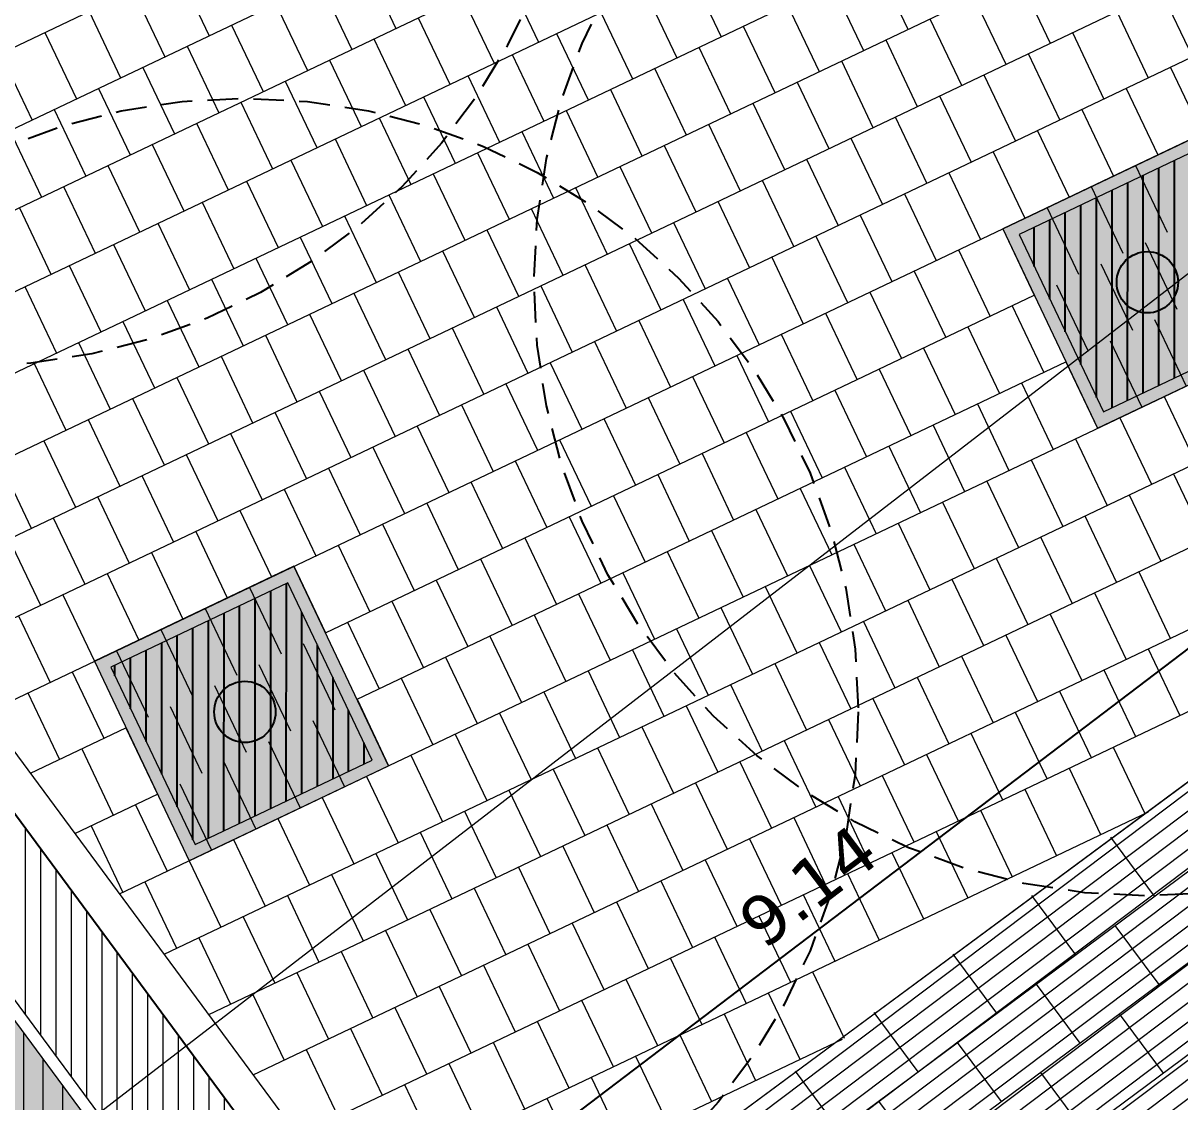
# Model space of a CAD drawing. Header units: metres. Extents: x 678805 to 1359287, y 2747329 to 5497370.
# Drawn here: x 679845.56 to 679854.99, y 2748757.71 to 2748766.5 of the extents above; entities that cross this region are included whole.
import ezdxf
from ezdxf.enums import TextEntityAlignment as Align

# ---------------------------------------------------------------- set-up
doc = ezdxf.new("R2010")
doc.units = ezdxf.units.M
doc.linetypes.add('XREF_MON_HSC_FURNITURE$0$HIDDEN', pattern=[0.375, 0.25, -0.125])
doc.linetypes.add('XREF_MON_SFT_TREES$0$HIDDEN', pattern=[0.375, 0.25, -0.125])
for name, color, linetype in [('00_XREF_MON_HSC_PAVEMENT', 7, 'Continuous'), ('00_XREF_TWQ_BUILDINGS', 7, 'Continuous'), ('00_XREF_TWQ_SFT_TREES', 7, 'Continuous'), ('XREF_MON_BUILDINGS$0$02-L-05 Stair_Levels', 81, 'Continuous'), ('XREF_MON_BUILDINGS$0$COTAUX', 7, 'Continuous'), ('XREF_MON_GENERAL_LAYOUT$0$02-L-Edge Line Step -10cm', 6, 'Continuous'), ('XREF_MON_HSC_PAVEMENT$0$03-TR-Tree Pit_Green', 74, 'Continuous'), ('XREF_MON_SFT_TREES$0$SL_TREE_CANOPY', 251, 'XREF_MON_SFT_TREES$0$HIDDEN'), ('XREF_MON_SFT_TREES$0$SL_TREE_TRUNK', 251, 'Continuous')]:
    doc.layers.add(name, color=color, linetype=linetype)
for name, color, linetype, true_color in [('02-L-Waterfeatures 01', 7, 'Continuous', 0x4da6ff), ('XREF_MON_HSC_PAVEMENT$0$03-TR-Tree Pit_White', 7, 'Continuous', 0xfcfcfc), ('XREF_MON_SFT_TREES$0$SL_TREE_ZIZIPHUS_SPINA', 7, 'Continuous', 0xc6d408)]:
    doc.layers.add(name, color=color, linetype=linetype, true_color=true_color)
for name, color, linetype, lineweight in [('XREF_MON_BUILDINGS$0$02-L-02 Retaining walls_levels', 21, 'Continuous', 5), ('XREF_MON_GENERAL_LAYOUT$0$02-L-Level Curves 1m', 37, 'Continuous', 5), ('XREF_MON_GENERAL_LAYOUT$0$02-L-Material Change', 251, 'Continuous', 5), ('XREF_MON_GENERAL_LAYOUT$0$04-BK-Tree Pit', 6, 'Continuous', 5), ('XREF_MON_HSC_FURNITURE$0$02-L-Furnitures  type 1', 8, 'Continuous', 13), ('XREF_MON_HSC_PAVEMENT$0$03-TR-Pavement_04_Dry Meadow_', 54, 'Continuous', 5), ('XREF_MON_HSC_PAVEMENT$0$04-BK-Tree Pit', 6, 'Continuous', 5)]:
    doc.layers.add(name, color=color, linetype=linetype, lineweight=lineweight)
for name, color, linetype, lineweight, true_color in [('XREF_MON_BUILDINGS$0$02-L-03 Bridges', 7, 'Continuous', 15, 0x800020), ('XREF_MON_HSC_PAVEMENT$0$02-L-Joints-Paviment_07_Natural Stone', 7, 'Continuous', 5, 0x998833), ('XREF_MON_HSC_PAVEMENT$0$02-L-Joints-Paviment_07_Precast Concrete Blocks 60X40', 7, 'Continuous', 5, 0x999999), ('XREF_MON_HSC_PAVEMENT$0$03-TR-Pavement_02_Sealed Gravel', 7, 'Continuous', 5, 0x38321e), ('XREF_MON_HSC_PAVEMENT$0$03-TR-Pavement_04_Dry Meadow_2', 7, 'Continuous', 5, 0xe2c75d), ('XREF_MON_HSC_PAVEMENT$0$03-TR-Pavement_07_Precast Concrete Blocks 60X40', 7, 'Continuous', 5, 0x999999), ('XREF_MON_HSC_PAVEMENT$0$03-TR-Pavement_08_Natural Stone Bleachers', 7, 'Continuous', 5, 0x969696)]:
    doc.layers.add(name, color=color, linetype=linetype, lineweight=lineweight, true_color=true_color)
doc.layers.get('XREF_MON_SFT_TREES$0$SL_TREE_ZIZIPHUS_SPINA').off()
doc.styles.add('XREF_MON_BUILDINGS$0$E200', font='verdana.ttf', dxfattribs={"height": 0.4})
doc.styles.add('XREF_MON_GENERAL_LAYOUT$0$Standard', font='arial.ttf')
doc.dimstyles.new('XREF_MON_BUILDINGS$0$E200', dxfattribs={"dimscale": 0.03, "dimtxt": 12, "dimasz": 1, "dimexe": 0.1, "dimexo": 1, "dimgap": 4, "dimtad": 1, "dimzin": 0, "dimdsep": 46, "dimtxsty": 'XREF_MON_BUILDINGS$0$E200', "dimblk1": 'XREF_MON_BUILDINGS$0$LINCOT200', "dimblk2": 'XREF_MON_BUILDINGS$0$LINCOT200', "dimsah": 1, "dimcen": 0.1, "dimdle": 0.1, "dimse1": 1, "dimse2": 1, "dimclrt": 256, "dimadec": 0, "dimazin": 0, "dimtfac": 0.015385, "dimtofl": 0, "dimtmove": 0, "dimatfit": 3, "dimldrblk": 'XREF_MON_BUILDINGS$0$LINCOT200', "dimfxl": 1, "dimtolj": 1, "dimtzin": 0, "dimarcsym": 0})

# ---------------------------------------------------------------- blocks, each defined once
blk = doc.blocks.new('XREF_MON_BUILDINGS$0$LINCOT200')
for p, q in [((0, -10), (0, 10)), ((0, 0), (10, 0))]:
    blk.add_line(p, q)
at = {"const_width": 1.88}
blk.add_lwpolyline([(3.54, -3.54), (-3.54, 3.54)], dxfattribs=at)
at = {"layer": 'XREF_MON_BUILDINGS$0$COTAUX'}
blk.add_line((0, 0), (-1.25, 0), dxfattribs=at)
blk = doc.blocks.new('*D265')
at = {"layer": 'DEFPOINTS', "color": 0, "ltscale": 0.3, "transparency": 16777216}
for p in [(679856.3299, 2748761.2561), (679848.5163, 2748756.4398), (679849.0534, 2748755.7322)]:
    blk.add_point(p, dxfattribs=at)
at = {"layer": 'XREF_MON_BUILDINGS$0$02-L-02 Retaining walls_levels', "color": 0, "lineweight": -2, "ltscale": 0.3, "transparency": 16777216}
blk.add_line((679855.7689, 2748761.9455), (679848.5401, 2748756.4579), dxfattribs=at)
at = {"layer": 'XREF_MON_BUILDINGS$0$02-L-02 Retaining walls_levels', "color": 0, "lineweight": -2, "ltscale": 0.3, "transparency": 16777216, "xscale": 0.03, "yscale": 0.03, "zscale": 0.03}
for p, rotation in [((679855.7928, 2748761.9636), 37.20332174368929), ((679848.5163, 2748756.4398), 217.2033217436893)]:
    blk.add_blockref('XREF_MON_BUILDINGS$0$LINCOT200', p, dxfattribs=dict(at, rotation=rotation))
at = {"layer": 'XREF_MON_BUILDINGS$0$02-L-02 Retaining walls_levels', "ltscale": 0.3, "transparency": 16777216, "insert": (679851.9562, 2748759.4629), "char_height": 0.4, "attachment_point": 5, "rotation": 37.20332, "style": 'XREF_MON_BUILDINGS$0$E200'}
blk.add_mtext('\\A1;9.14', dxfattribs=at)
blk = doc.blocks.new('*D124')
at = {"layer": 'DEFPOINTS', "color": 0, "ltscale": 0.3, "transparency": 16777216}
for p in [(679857.101, 2748757.9255), (679857.676, 2748757.1508), (679851.4209, 2748752.508)]:
    blk.add_point(p, dxfattribs=at)
at = {"layer": 'XREF_MON_BUILDINGS$0$02-L-05 Stair_Levels', "color": 0, "lineweight": -2, "ltscale": 0.3, "transparency": 16777216}
blk.add_line((679850.87, 2748753.3005), (679857.0769, 2748757.9076), dxfattribs=at)
at = {"layer": 'XREF_MON_BUILDINGS$0$02-L-05 Stair_Levels', "color": 0, "lineweight": -2, "ltscale": 0.3, "transparency": 16777216, "xscale": 0.03, "yscale": 0.03, "zscale": 0.03}
for p, rotation in [((679857.101, 2748757.9255), 36.58481106444163), ((679850.8459, 2748753.2826), 216.5848110644416)]:
    blk.add_blockref('XREF_MON_BUILDINGS$0$LINCOT200', p, dxfattribs=dict(at, rotation=rotation))
at = {"layer": 'XREF_MON_BUILDINGS$0$02-L-05 Stair_Levels', "ltscale": 0.3, "transparency": 16777216, "insert": (679853.778, 2748755.8674), "char_height": 0.4, "attachment_point": 5, "rotation": 36.58481, "style": 'XREF_MON_BUILDINGS$0$E200'}
blk.add_mtext('\\A1;7.79', dxfattribs=at)
blk = doc.blocks.new('XREF_MON_SFT_TREES$0$Ziziphus_spina_christi')
at = {"layer": 'XREF_MON_SFT_TREES$0$SL_TREE_TRUNK'}
h = blk.add_hatch(color=256, dxfattribs=at)
h.dxf.hatch_style = 1
edge = h.paths.add_edge_path()
edge.add_arc((0, 0), 0.25, 0, 360)
at = {"layer": 'XREF_MON_SFT_TREES$0$SL_TREE_CANOPY', "linetype": 'XREF_MON_SFT_TREES$0$HIDDEN'}
blk.add_circle((0, 0), 5, dxfattribs=at)
at = {"layer": 'XREF_MON_SFT_TREES$0$SL_TREE_TRUNK'}
blk.add_circle((0, 0), 0.25, dxfattribs=at)
blk = doc.blocks.new('XREF_MON_SFT_TREES')
at = {"layer": 'XREF_MON_SFT_TREES$0$SL_TREE_ZIZIPHUS_SPINA', "rotation": 25.44812939262281}
for p in [(679845.1089, 2748768.6997), (679854.7203, 2748764.3853), (679847.3636, 2748760.8844)]:
    blk.add_blockref('XREF_MON_SFT_TREES$0$Ziziphus_spina_christi', p, dxfattribs=at)
blk = doc.blocks.new('XREF_MON_HSC_PAVEMENT$0$Escocell Quadrat')
at = {"layer": 'XREF_MON_HSC_PAVEMENT$0$03-TR-Tree Pit_Green'}
h = blk.add_hatch(dxfattribs=at)
h.set_pattern_fill('ANSI31', color=256, scale=0.04, angle=19.55138)
h.set_pattern_definition([(64.551379247, (-1794786.01457, -2189831.7944), (-0.114677314033, 0.0545720958565), [])])
h.paths.add_polyline_path([(-1.1594, 0.3593), (-2.7594, 0.3593), (-2.7594, -1.2407), (-1.1594, -1.2407)])
at = {"layer": 'XREF_MON_HSC_PAVEMENT$0$03-TR-Tree Pit_White'}
h = blk.add_hatch(color=256, dxfattribs=at)
h.dxf.hatch_style = 1
h.paths.add_polyline_path([(-2.8594, 0.4593), (-1.0594, 0.4593), (-1.0594, -1.3407), (-2.8594, -1.3407)])
at = {"ltscale": 0.3}
blk.add_lwpolyline([(-2.7594, -1.2407), (-1.1594, -1.2407), (-1.1594, 0.3593), (-2.7594, 0.3593)], close=True, dxfattribs=at)
blk = doc.blocks.new('XREF_MON_HSC_PAVEMENT')
at = {"layer": 'XREF_MON_HSC_PAVEMENT$0$03-TR-Pavement_02_Sealed Gravel', "linetype": 'Continuous'}
h = blk.add_hatch(dxfattribs=at)
h.set_pattern_fill('ANSI31', color=256, scale=0.0393, angle=45)
h.set_pattern_definition([(90, (652974.11672, 2717198.73223), (-0.1247775, 0), [])])
h.paths.add_polyline_path([(679843.3234, 2748762.9825), (679802.4877, 2748741.0877), (679802.9651, 2748740.3211), (679830.5847, 2748755.1308), (679829.9378, 2748752.0099, -0.057467), (679826.7287, 2748742.3001, -0.236191), (679819.8128, 2748736.7881, -0.042406), (679814.8574, 2748736.1691, 0.057364), (679806.3717, 2748734.8509), (679806.9238, 2748733.9644, -0.055327), (679814.8969, 2748735.1699, 0.042406), (679820.0203, 2748735.8099, 0.236191), (679827.636, 2748741.8796, 0.032502), (679829.7738, 2748747.4073, -0.216564), (679835.7676, 2748753.578, -0.102224), (679839.1338, 2748754.1547, 0.122776), (679847.4204, 2748755.923), (679848.03, 2748755.098), (679848.7527, 2748755.6344)])
h.paths.add_polyline_path([(679846.8156, 2748756.7416, -0.119949), (679839.1678, 2748755.1541, 0.102239), (679835.4023, 2748754.5089, 0.127244), (679830.7783, 2748751.1616, 0.003616), (679830.917, 2748751.807), (679831.7336, 2748755.7469), (679843.0623, 2748761.8213)], flags=16)
h.paths.add_polyline_path([(679846.6627, 2748756.7802, -0.118072), (679839.1713, 2748755.254, 0.102239), (679835.3658, 2748754.602, 0.11845), (679830.9604, 2748751.5279, 0.001446), (679831.0149, 2748751.7867), (679831.8221, 2748755.6808), (679843.0333, 2748761.6923)], flags=0)
at = {"layer": 'XREF_MON_HSC_PAVEMENT$0$03-TR-Pavement_04_Dry Meadow_', "linetype": 'Continuous'}
h = blk.add_hatch(dxfattribs=at)
h.set_pattern_fill('ANSI31', color=256, scale=0.0502, angle=45)
h.paths.add_polyline_path([(679847.9497, 2748755.0384), (679847.3893, 2748755.7968, -0.121575), (679839.1304, 2748754.0547, 0.102239), (679835.8036, 2748753.4847, 0.216438), (679829.8692, 2748747.3774, -0.032502), (679827.7267, 2748741.8376, -0.236191), (679820.0411, 2748735.712, -0.042406), (679814.9009, 2748735.07, 0.055117), (679806.9791, 2748733.8757), (679810.9178, 2748727.551)])
h.paths.add_polyline_path([(679846.6627, 2748756.7802), (679843.0333, 2748761.6923), (679831.8221, 2748755.6808), (679831.0149, 2748751.7867, -0.001446), (679830.9604, 2748751.5279, -0.11845), (679835.3658, 2748754.602, -0.102239), (679839.1713, 2748755.254, 0.118072)])
edge = h.paths.add_edge_path()
edge.add_line((679829.8398, 2748752.0302), (679830.4433, 2748754.9415))
edge.add_line((679830.4433, 2748754.9415), (679803.0181, 2748740.236))
edge.add_line((679803.0181, 2748740.236), (679806.3166, 2748734.9394))
edge.add_arc((679816.3406, 2748698.65), 37.6484, 92.2638, 105.44144, ccw=False)
edge.add_arc((679813.6924, 2748765.6395), 29.3935, 272.2638, 281.97682)
edge.add_arc((679817.7619, 2748746.456), 9.7831, 281.97682, 335.13354)
edge.add_arc((679786.2316, 2748761.0695), 44.5352, 335.13354, 348.28943)
at = {"layer": 'XREF_MON_HSC_PAVEMENT$0$03-TR-Pavement_04_Dry Meadow_2', "ltscale": 2, "transparency": 33554687}
h = blk.add_hatch(dxfattribs=at)
h.set_pattern_fill('AR-CONC', color=256, scale=0.0067, angle=290)
h.paths.add_polyline_path([(679846.6627, 2748756.7802), (679843.0333, 2748761.6923), (679831.8221, 2748755.6808), (679831.0149, 2748751.7867, -0.001446), (679830.9604, 2748751.5279, -0.11845), (679835.3658, 2748754.602, -0.102239), (679839.1713, 2748755.254, 0.118072)])
edge = h.paths.add_edge_path(flags=16)
edge.add_arc((679832.7738, 2748748.6607), 2, 0, 360)
edge = h.paths.add_edge_path()
edge.add_line((679847.9497, 2748755.0384), (679847.3893, 2748755.7968))
edge.add_arc((679839.7306, 2748771.658), 17.6135, 268.0472, 295.77414, ccw=False)
edge.add_arc((679838.8462, 2748745.72), 8.3396, 88.0472, 111.39757)
edge.add_arc((679839.5603, 2748743.8975), 10.297, 111.39757, 160.24809)
edge.add_arc((679786.2316, 2748761.0695), 45.7352, 335.13354, 342.57978, ccw=False)
edge.add_arc((679817.7619, 2748746.456), 10.9831, 281.97682, 335.13354, ccw=False)
edge.add_arc((679813.6924, 2748765.6395), 30.5935, 272.2638, 281.97682, ccw=False)
edge.add_arc((679816.3406, 2748698.65), 36.4484, 92.2638, 104.88288)
edge.add_line((679806.9791, 2748733.8757), (679810.9178, 2748727.551))
edge.add_line((679810.9178, 2748727.551), (679847.9497, 2748755.0384))
edge = h.paths.add_edge_path()
edge.add_arc((679823.032, 2748740.3457), 2, 179.99908, 276.27069)
edge.add_arc((679817.7619, 2748746.456), 9.7831, 281.97682, 304.12674, ccw=False)
edge.add_arc((679813.6924, 2748765.6395), 29.3935, 272.2638, 281.97682, ccw=False)
edge.add_arc((679816.3406, 2748698.65), 37.6484, 92.2638, 105.44144)
edge.add_line((679806.3166, 2748734.9394), (679803.0181, 2748740.236))
edge.add_line((679803.0181, 2748740.236), (679830.4433, 2748754.9415))
edge.add_line((679830.4433, 2748754.9415), (679829.8398, 2748752.0302))
edge.add_arc((679786.2316, 2748761.0695), 44.5352, 335.13354, 348.28943, ccw=False)
edge.add_arc((679817.7619, 2748746.456), 9.7831, 317.42764, 335.13354, ccw=False)
edge.add_arc((679823.032, 2748740.3457), 2, 345.28247, 540)
edge = h.paths.add_edge_path(flags=17)
edge.add_line((679841.435, 2748755.3332), (679840.8368, 2748755.2818))
edge.add_arc((679840.9234, 2748757.7803), 2.5, 129.61118, 268.01628, ccw=False)
edge.add_line((679839.3294, 2748759.7063), (679840.2012, 2748760.1737))
edge.add_arc((679840.9234, 2748757.7803), 2.5, -78.19124, 106.78956, ccw=False)
at = {"layer": 'XREF_MON_HSC_PAVEMENT$0$03-TR-Pavement_08_Natural Stone Bleachers', "ltscale": 0.3}
h = blk.add_hatch(dxfattribs=at)
h.set_pattern_fill('ANSI31', color=256, scale=0.0393, angle=172)
h.set_pattern_definition([(217, (53.15245, -1.2), (0.0750929740514, -0.099651742355), [])])
h.paths.add_polyline_path([(679857.5049, 2748757.6698), (679851.1221, 2748752.9329), (679859.091, 2748742.1493), (679862.3036, 2748744.153), (679861.6978, 2748744.9721), (679856.324, 2748761.2532), (679848.9822, 2748755.8286), (679850.7655, 2748753.4154), (679857.2963, 2748758.2622)])
at = {"layer": 'XREF_MON_HSC_PAVEMENT$0$02-L-Joints-Paviment_07_Natural Stone'}
for points in [[(679849.3391, 2748755.3459), (679856.5158, 2748760.672)], [(679849.6957, 2748754.8634), (679856.7139, 2748760.0719)], [(679854.7792, 2748759.3827), (679854.4216, 2748759.8645)], [(679850.0523, 2748754.3808), (679856.912, 2748759.4717)], [(679854.1368, 2748758.9059), (679853.7792, 2748759.3877)], [(679854.8155, 2748758.6626), (679854.4579, 2748759.1443)], [(679853.4943, 2748758.4292), (679853.1368, 2748758.911)], [(679854.1731, 2748758.1858), (679853.8155, 2748758.6676)], [(679852.8519, 2748757.9524), (679852.4944, 2748758.4342)], [(679854.8518, 2748757.9424), (679854.4943, 2748758.4242)], [(679853.5307, 2748757.709), (679853.1731, 2748758.1908)], [(679852.2095, 2748757.4756), (679851.852, 2748757.9574)], [(679854.2094, 2748757.4656), (679853.8519, 2748757.9474)], [(679852.8882, 2748757.2323), (679852.5307, 2748757.7141)]]:
    blk.add_lwpolyline(points, dxfattribs=at)
at = {"layer": 'XREF_MON_HSC_PAVEMENT$0$02-L-Joints-Paviment_07_Precast Concrete Blocks 60X40'}
for points in [[(679848.3376, 2748766.996), (679848.5955, 2748766.4542)], [(679852.51, 2748766.988), (679852.7678, 2748766.4463)], [(679846.8157, 2748766.9362), (679847.0735, 2748766.3944)], [(679849.4984, 2748766.8839), (679849.7563, 2748766.3421)], [(679850.988, 2748766.9283), (679851.2459, 2748766.3865)], [(679847.9765, 2748766.8241), (679848.2343, 2748766.2823)], [(679852.1488, 2748766.8162), (679852.4067, 2748766.2744)], [(679853.6708, 2748766.8759), (679853.9286, 2748766.3342)], [(679846.4545, 2748766.7643), (679846.7123, 2748766.2225)], [(679849.1372, 2748766.712), (679849.3951, 2748766.1702)], [(679850.6269, 2748766.7564), (679850.8847, 2748766.2146)], [(679853.3096, 2748766.7041), (679853.5674, 2748766.1623)], [(679854.8316, 2748766.7639), (679855.0894, 2748766.2221)], [(679847.6153, 2748766.6522), (679847.8731, 2748766.1104)], [(679851.7877, 2748766.6443), (679852.0455, 2748766.1025)], [(679846.0933, 2748766.5924), (679846.3511, 2748766.0506)], [(679848.7761, 2748766.5401), (679849.0339, 2748765.9983)], [(679850.2657, 2748766.5845), (679850.5235, 2748766.0427)], [(679852.9484, 2748766.5322), (679853.2063, 2748765.9904)], [(679854.4704, 2748766.592), (679854.7282, 2748766.0502)], [(679845.7321, 2748766.4205), (679845.9899, 2748765.8788)], [(679847.2541, 2748766.4803), (679847.5119, 2748765.9385)], [(679849.9045, 2748766.4126), (679850.1623, 2748765.8708)], [(679851.4265, 2748766.4724), (679851.6843, 2748765.9306)], [(679854.1092, 2748766.4201), (679854.367, 2748765.8783)], [(679848.4149, 2748766.3682), (679848.6727, 2748765.8264)], [(679852.5873, 2748766.3603), (679852.8451, 2748765.8185)], [(679845.3709, 2748766.2487), (679845.6287, 2748765.7069)], [(679846.8929, 2748766.3084), (679847.1507, 2748765.7667)], [(679849.5433, 2748766.2407), (679849.8011, 2748765.699)], [(679851.0653, 2748766.3005), (679851.3231, 2748765.7587)], [(679853.748, 2748766.2482), (679854.0059, 2748765.7064)], [(679846.5317, 2748766.1366), (679846.7895, 2748765.5948)], [(679848.0537, 2748766.1964), (679848.3115, 2748765.6546)], [(679850.7041, 2748766.1287), (679850.9619, 2748765.5869)], [(679852.2261, 2748766.1884), (679852.4839, 2748765.6467)], [(679854.9088, 2748766.1361), (679855.1666, 2748765.5943)], [(679849.1821, 2748766.0689), (679849.4399, 2748765.5271)], [(679853.3869, 2748766.0763), (679853.6447, 2748765.5346)], [(679846.1705, 2748765.9647), (679846.4283, 2748765.4229)], [(679847.6925, 2748766.0245), (679847.9503, 2748765.4827)], [(679850.3429, 2748765.9568), (679850.6007, 2748765.415)], [(679851.8649, 2748766.0166), (679852.1227, 2748765.4748)], [(679854.5476, 2748765.9643), (679854.8055, 2748765.4225)], [(679847.3313, 2748765.8526), (679847.5891, 2748765.3108)], [(679848.8209, 2748765.897), (679849.0787, 2748765.3552)], [(679851.5037, 2748765.8447), (679851.7615, 2748765.3029)], [(679853.0257, 2748765.9045), (679853.2835, 2748765.3627)], [(679845.8093, 2748765.7928), (679846.0671, 2748765.251)], [(679849.9817, 2748765.7849), (679850.2395, 2748765.2431)], [(679854.1865, 2748765.7924), (679854.4443, 2748765.2506)], [(679846.9701, 2748765.6807), (679847.2279, 2748765.1389)], [(679848.4597, 2748765.7251), (679848.7175, 2748765.1833)], [(679851.1425, 2748765.6728), (679851.4003, 2748765.131)], [(679852.6645, 2748765.7326), (679852.9223, 2748765.1908)], [(679845.4481, 2748765.6209), (679845.7059, 2748765.0792)], [(679849.6205, 2748765.613), (679849.8783, 2748765.0712)], [(679852.3033, 2748765.5607), (679852.5611, 2748765.0189)], [(679853.8253, 2748765.6205), (679854.0831, 2748765.0787)], [(679846.6089, 2748765.5088), (679846.8667, 2748764.9671)], [(679848.0985, 2748765.5532), (679848.3563, 2748765.0115)], [(679850.7813, 2748765.5009), (679851.0391, 2748764.9591)], [(679847.7373, 2748765.3814), (679847.9952, 2748764.8396)], [(679849.2593, 2748765.4411), (679849.5171, 2748764.8994)], [(679851.9421, 2748765.3888), (679852.1999, 2748764.8471)], [(679853.4641, 2748765.4486), (679853.7219, 2748764.9068)], [(679846.2477, 2748765.337), (679846.5055, 2748764.7952)], [(679850.4201, 2748765.329), (679850.6779, 2748764.7873)], [(679853.1029, 2748765.2767), (679853.3607, 2748764.735)], [(679854.6249, 2748765.3365), (679854.8827, 2748764.7947)], [(679847.3762, 2748765.2095), (679847.634, 2748764.6677)], [(679848.8981, 2748765.2693), (679849.1559, 2748764.7275)], [(679851.5809, 2748765.217), (679851.8387, 2748764.6752)], [(679845.8865, 2748765.1651), (679846.1444, 2748764.6233)], [(679848.5369, 2748765.0974), (679848.7948, 2748764.5556)], [(679850.0589, 2748765.1572), (679850.3167, 2748764.6154)], [(679852.7417, 2748765.1049), (679852.9995, 2748764.5631)], [(679854.2637, 2748765.1647), (679854.5215, 2748764.6229)], [(679847.015, 2748765.0376), (679847.2728, 2748764.4958)], [(679851.2197, 2748765.0451), (679851.4775, 2748764.5033)], [(679845.5253, 2748764.9932), (679845.7832, 2748764.4514)], [(679848.1758, 2748764.9255), (679848.4336, 2748764.3837)], [(679849.6977, 2748764.9853), (679849.9555, 2748764.4435)], [(679852.3805, 2748764.933), (679852.6383, 2748764.3912)], [(679853.9025, 2748764.9928), (679854.1603, 2748764.451)], [(679846.6538, 2748764.8657), (679846.9116, 2748764.3239)], [(679849.3365, 2748764.8134), (679849.5944, 2748764.2716)], [(679850.8585, 2748764.8732), (679851.1163, 2748764.3314)], [(679853.5413, 2748764.8209), (679853.7991, 2748764.2791)], [(679847.8146, 2748764.7536), (679848.0724, 2748764.2118)], [(679852.0193, 2748764.7611), (679852.2771, 2748764.2193)], [(679846.2926, 2748764.6938), (679846.5504, 2748764.1521)], [(679848.9754, 2748764.6415), (679849.2332, 2748764.0998)], [(679850.4973, 2748764.7013), (679850.7551, 2748764.1595)], [(679853.1801, 2748764.649), (679853.4379, 2748764.1072)], [(679854.7021, 2748764.7088), (679854.9599, 2748764.167)], [(679845.9314, 2748764.522), (679846.1892, 2748763.9802)], [(679847.4534, 2748764.5818), (679847.7112, 2748764.04)], [(679850.1361, 2748764.5294), (679850.394, 2748763.9877)], [(679851.6581, 2748764.5892), (679851.9159, 2748764.0475)], [(679854.3409, 2748764.5369), (679854.5987, 2748763.9951)], [(679848.6142, 2748764.4697), (679848.872, 2748763.9279)], [(679852.8189, 2748764.4771), (679853.0767, 2748763.9354)], [(679845.5702, 2748764.3501), (679845.828, 2748763.8083)], [(679847.0922, 2748764.4099), (679847.35, 2748763.8681)], [(679849.775, 2748764.3576), (679850.0328, 2748763.8158)], [(679851.2969, 2748764.4174), (679851.5547, 2748763.8756)], [(679853.9797, 2748764.365), (679854.2375, 2748763.8233)], [(679848.253, 2748764.2978), (679848.5108, 2748763.756)], [(679850.9357, 2748764.2455), (679851.1936, 2748763.7037)], [(679852.4577, 2748764.3053), (679852.7155, 2748763.7635)], [(679846.731, 2748764.238), (679846.9888, 2748763.6962)], [(679849.4138, 2748764.1857), (679849.6716, 2748763.6439)], [(679853.6185, 2748764.1932), (679853.8763, 2748763.6514)], [(679846.3698, 2748764.0661), (679846.6276, 2748763.5243)], [(679847.8918, 2748764.1259), (679848.1496, 2748763.5841)], [(679850.5746, 2748764.0736), (679850.8324, 2748763.5318)], [(679852.0965, 2748764.1334), (679852.3543, 2748763.5916)], [(679854.7793, 2748764.0811), (679855.0371, 2748763.5393)], [(679849.0526, 2748764.0138), (679849.3104, 2748763.472)], [(679851.7353, 2748763.9615), (679851.9932, 2748763.4197)], [(679853.2573, 2748764.0213), (679853.5151, 2748763.4795)], [(679846.0086, 2748763.8942), (679846.2664, 2748763.3525)], [(679847.5306, 2748763.954), (679847.7884, 2748763.4122)], [(679850.2134, 2748763.9017), (679850.4712, 2748763.3599)], [(679854.4181, 2748763.9092), (679854.6759, 2748763.3674)], [(679847.1694, 2748763.7822), (679847.4272, 2748763.2404)], [(679848.6914, 2748763.8419), (679848.9492, 2748763.3002)], [(679851.3742, 2748763.7896), (679851.632, 2748763.2478)], [(679852.8961, 2748763.8494), (679853.1539, 2748763.3076)], [(679845.6474, 2748763.7224), (679845.9052, 2748763.1806)], [(679849.8522, 2748763.7298), (679850.11, 2748763.1881)], [(679852.5349, 2748763.6775), (679852.7928, 2748763.1358)], [(679854.0569, 2748763.7373), (679854.3147, 2748763.1955)], [(679846.8082, 2748763.6103), (679847.066, 2748763.0685)], [(679848.3302, 2748763.6701), (679848.588, 2748763.1283)], [(679851.013, 2748763.6178), (679851.2708, 2748763.076)], [(679847.969, 2748763.4982), (679848.2268, 2748762.9564)], [(679849.491, 2748763.558), (679849.7488, 2748763.0162)], [(679852.1738, 2748763.5057), (679852.4316, 2748762.9639)], [(679853.6957, 2748763.5654), (679853.9535, 2748763.0237)], [(679846.447, 2748763.4384), (679846.7048, 2748762.8966)], [(679850.6518, 2748763.4459), (679850.9096, 2748762.9041)], [(679853.3345, 2748763.3936), (679853.5924, 2748762.8518)], [(679854.8565, 2748763.4534), (679855.1143, 2748762.9116)], [(679847.6078, 2748763.3263), (679847.8656, 2748762.7845)], [(679849.1298, 2748763.3861), (679849.3876, 2748762.8443)], [(679851.8126, 2748763.3338), (679852.0704, 2748762.792)], [(679846.0858, 2748763.2665), (679846.3437, 2748762.7247)], [(679848.7686, 2748763.2142), (679849.0264, 2748762.6724)], [(679850.2906, 2748763.274), (679850.5484, 2748762.7322)], [(679852.9734, 2748763.2217), (679853.2312, 2748762.6799)], [(679854.4953, 2748763.2815), (679854.7531, 2748762.7397)], [(679847.2466, 2748763.1544), (679847.5044, 2748762.6126)], [(679851.4514, 2748763.1619), (679851.7092, 2748762.6201)], [(679854.1341, 2748763.1096), (679854.392, 2748762.5678)], [(679845.7246, 2748763.0946), (679845.9825, 2748762.5529)], [(679848.4074, 2748763.0423), (679848.6652, 2748762.5006)], [(679849.9294, 2748763.1021), (679850.1872, 2748762.5603)], [(679852.6122, 2748763.0498), (679852.87, 2748762.508)], [(679845.3635, 2748762.9228), (679845.6213, 2748762.381)], [(679846.8854, 2748762.9826), (679847.1432, 2748762.4408)], [(679849.5682, 2748762.9302), (679849.826, 2748762.3885)], [(679851.0902, 2748762.99), (679851.348, 2748762.4482)], [(679853.773, 2748762.9377), (679854.0308, 2748762.3959)], [(679848.0462, 2748762.8705), (679848.304, 2748762.3287)], [(679852.251, 2748762.8779), (679852.5088, 2748762.3362)], [(679854.9337, 2748762.8256), (679855.1916, 2748762.2838)], [(679846.5242, 2748762.8107), (679846.7821, 2748762.2689)], [(679849.207, 2748762.7584), (679849.4648, 2748762.2166)], [(679850.729, 2748762.8182), (679850.9868, 2748762.2764)], [(679853.4118, 2748762.7658), (679853.6696, 2748762.2241)], [(679846.1631, 2748762.6388), (679846.4209, 2748762.097)], [(679847.685, 2748762.6986), (679847.9428, 2748762.1568)], [(679850.3678, 2748762.6463), (679850.6256, 2748762.1045)], [(679851.8898, 2748762.7061), (679852.1476, 2748762.1643)], [(679854.5726, 2748762.6538), (679854.8304, 2748762.112)], [(679848.8458, 2748762.5865), (679849.1036, 2748762.0447)], [(679853.0506, 2748762.594), (679853.3084, 2748762.0522)], [(679845.8019, 2748762.4669), (679846.0597, 2748761.9251)], [(679847.3238, 2748762.5267), (679847.5817, 2748761.9849)], [(679850.0066, 2748762.4744), (679850.2644, 2748761.9326)], [(679851.5286, 2748762.5342), (679851.7864, 2748761.9924)], [(679854.2114, 2748762.4819), (679854.4692, 2748761.9401)], [(679846.9627, 2748762.3548), (679847.2205, 2748761.813)], [(679848.4846, 2748762.4146), (679848.7424, 2748761.8728)], [(679851.1674, 2748762.3623), (679851.4252, 2748761.8205)], [(679852.6894, 2748762.4221), (679852.9472, 2748761.8803)], [(679845.4407, 2748762.295), (679845.6985, 2748761.7533)], [(679849.6454, 2748762.3025), (679849.9032, 2748761.7607)], [(679853.8502, 2748762.31), (679854.108, 2748761.7682)], [(679846.6015, 2748762.183), (679846.8593, 2748761.6412)], [(679848.1234, 2748762.2427), (679848.3813, 2748761.701)], [(679850.8062, 2748762.1904), (679851.064, 2748761.6486)], [(679852.3282, 2748762.2502), (679852.586, 2748761.7084)], [(679847.7623, 2748762.0709), (679848.0201, 2748761.5291)], [(679849.2842, 2748762.1306), (679849.542, 2748761.5889)], [(679851.967, 2748762.0783), (679852.2248, 2748761.5366)], [(679853.489, 2748762.1381), (679853.7468, 2748761.5963)], [(679846.2403, 2748762.0111), (679846.4981, 2748761.4693)], [(679850.445, 2748762.0186), (679850.7028, 2748761.4768)], [(679854.6498, 2748762.026), (679854.9076, 2748761.4842)], [(679847.4011, 2748761.899), (679847.6589, 2748761.3572)], [(679848.923, 2748761.9588), (679849.1809, 2748761.417)], [(679851.6058, 2748761.9065), (679851.8636, 2748761.3647)], [(679853.1278, 2748761.9662), (679853.3856, 2748761.4245)], [(679845.8791, 2748761.8392), (679846.1369, 2748761.2974)], [(679850.0838, 2748761.8467), (679850.3416, 2748761.3049)], [(679852.7666, 2748761.7944), (679853.0244, 2748761.2526)], [(679854.2886, 2748761.8542), (679854.5464, 2748761.3124)], [(679847.0399, 2748761.7271), (679847.2977, 2748761.1853)], [(679848.5619, 2748761.7869), (679848.8197, 2748761.2451)], [(679851.2446, 2748761.7346), (679851.5024, 2748761.1928)], [(679845.5179, 2748761.6673), (679845.7757, 2748761.1255)], [(679848.2007, 2748761.615), (679848.4585, 2748761.0732)], [(679849.7226, 2748761.6748), (679849.9805, 2748761.133)], [(679852.4054, 2748761.6225), (679852.6632, 2748761.0807)], [(679853.9274, 2748761.6823), (679854.1852, 2748761.1405)], [(679846.6787, 2748761.5552), (679846.9365, 2748761.0134)], [(679850.8834, 2748761.5627), (679851.1413, 2748761.0209)], [(679853.5662, 2748761.5104), (679853.824, 2748760.9686)], [(679847.8395, 2748761.4431), (679848.0973, 2748760.9013)], [(679849.3615, 2748761.5029), (679849.6193, 2748760.9611)], [(679852.0442, 2748761.4506), (679852.302, 2748760.9088)], [(679846.3175, 2748761.3833), (679846.5753, 2748760.8416)], [(679849.0003, 2748761.331), (679849.2581, 2748760.7893)], [(679850.5222, 2748761.3908), (679850.7801, 2748760.849)], [(679853.205, 2748761.3385), (679853.4628, 2748760.7967)], [(679854.727, 2748761.3983), (679854.9848, 2748760.8565)], [(679847.4783, 2748761.2713), (679847.7361, 2748760.7295)], [(679851.683, 2748761.2787), (679851.9408, 2748760.737)], [(679854.3658, 2748761.2264), (679854.6236, 2748760.6846)], [(679845.9563, 2748761.2115), (679846.2141, 2748760.6697)], [(679848.6391, 2748761.1592), (679848.8969, 2748760.6174)], [(679850.1611, 2748761.2189), (679850.4189, 2748760.6772)], [(679852.8438, 2748761.1666), (679853.1016, 2748760.6249)], [(679845.5951, 2748761.0396), (679845.8529, 2748760.4978)], [(679847.1171, 2748761.0994), (679847.3749, 2748760.5576)], [(679849.7999, 2748761.0471), (679850.0577, 2748760.5053)], [(679851.3218, 2748761.1069), (679851.5797, 2748760.5651)], [(679854.0046, 2748761.0546), (679854.2624, 2748760.5128)], [(679848.2779, 2748760.9873), (679848.5357, 2748760.4455)], [(679852.4826, 2748760.9948), (679852.7404, 2748760.453)], [(679846.7559, 2748760.9275), (679847.0137, 2748760.3857)], [(679849.4387, 2748760.8752), (679849.6965, 2748760.3334)], [(679850.9607, 2748760.935), (679851.2185, 2748760.3932)], [(679853.6434, 2748760.8827), (679853.9012, 2748760.3409)], [(679846.3947, 2748760.7556), (679846.6525, 2748760.2138)], [(679847.9167, 2748760.8154), (679848.1745, 2748760.2736)], [(679850.5995, 2748760.7631), (679850.8573, 2748760.2213)], [(679852.1214, 2748760.8229), (679852.3793, 2748760.2811)], [(679849.0775, 2748760.7033), (679849.3353, 2748760.1615)], [(679853.2822, 2748760.7108), (679853.54, 2748760.169)], [(679846.0335, 2748760.5837), (679846.2913, 2748760.042)], [(679847.5555, 2748760.6435), (679847.8133, 2748760.1017)], [(679850.2383, 2748760.5912), (679850.4961, 2748760.0494)], [(679851.7603, 2748760.651), (679852.0181, 2748760.1092)], [(679854.443, 2748760.5987), (679854.7008, 2748760.0569)], [(679847.1943, 2748760.4717), (679847.4521, 2748759.9299)], [(679848.7163, 2748760.5314), (679848.9741, 2748759.9897)], [(679851.3991, 2748760.4791), (679851.6569, 2748759.9374)], [(679852.921, 2748760.5389), (679853.1789, 2748759.9971)], [(679849.8771, 2748760.4194), (679850.1349, 2748759.8776)], [(679854.0818, 2748760.4268), (679854.3396, 2748759.885)], [(679846.8331, 2748760.2998), (679847.0909, 2748759.758)], [(679848.3551, 2748760.3596), (679848.6129, 2748759.8178)], [(679851.0379, 2748760.3073), (679851.2957, 2748759.7655)], [(679852.5599, 2748760.367), (679852.8177, 2748759.8253)], [(679847.9939, 2748760.1877), (679848.2517, 2748759.6459)], [(679849.5159, 2748760.2475), (679849.7737, 2748759.7057)], [(679852.1987, 2748760.1952), (679852.4565, 2748759.6534)], [(679853.7206, 2748760.255), (679853.9785, 2748759.7132)], [(679846.4719, 2748760.1279), (679846.7298, 2748759.5861)], [(679850.6767, 2748760.1354), (679850.9345, 2748759.5936)], [(679847.6327, 2748760.0158), (679847.8905, 2748759.474)], [(679849.1547, 2748760.0756), (679849.4125, 2748759.5338)], [(679851.8375, 2748760.0233), (679852.0953, 2748759.4815)], [(679853.3595, 2748760.0831), (679853.6173, 2748759.5413)], [(679846.1107, 2748759.956), (679846.3686, 2748759.4142)], [(679848.7935, 2748759.9037), (679849.0513, 2748759.3619)], [(679850.3155, 2748759.9635), (679850.5733, 2748759.4217)], [(679852.9983, 2748759.9112), (679853.2561, 2748759.3694)], [(679847.2715, 2748759.8439), (679847.5294, 2748759.3021)], [(679851.4763, 2748759.8514), (679851.7341, 2748759.3096)], [(679848.4323, 2748759.7318), (679848.6901, 2748759.1901)], [(679849.9543, 2748759.7916), (679850.2121, 2748759.2498)], [(679852.6371, 2748759.7393), (679852.8949, 2748759.1975)], [(679846.9103, 2748759.6721), (679847.1682, 2748759.1303)], [(679849.5931, 2748759.6197), (679849.8509, 2748759.078)], [(679851.1151, 2748759.6795), (679851.3729, 2748759.1377)], [(679848.0711, 2748759.56), (679848.3289, 2748759.0182)], [(679852.2759, 2748759.5674), (679852.5337, 2748759.0257)], [(679846.5492, 2748759.5002), (679846.807, 2748758.9584)], [(679849.2319, 2748759.4479), (679849.4897, 2748758.9061)], [(679850.7539, 2748759.5077), (679851.0117, 2748758.9659)], [(679847.7099, 2748759.3881), (679847.9678, 2748758.8463)], [(679850.3927, 2748759.3358), (679850.6505, 2748758.794)], [(679851.9147, 2748759.3956), (679852.1725, 2748758.8538)], [(679848.8707, 2748759.276), (679849.1285, 2748758.7342)], [(679847.3488, 2748759.2162), (679847.6066, 2748758.6744)], [(679850.0315, 2748759.1639), (679850.2893, 2748758.6221)], [(679851.5535, 2748759.2237), (679851.8113, 2748758.6819)], [(679848.5095, 2748759.1041), (679848.7674, 2748758.5623)], [(679846.9876, 2748759.0443), (679847.2454, 2748758.5025)], [(679849.6703, 2748758.992), (679849.9281, 2748758.4502)], [(679851.1923, 2748759.0518), (679851.4501, 2748758.51)], [(679848.1484, 2748758.9322), (679848.4062, 2748758.3905)], [(679850.8311, 2748758.8799), (679851.0889, 2748758.3381)], [(679849.3091, 2748758.8201), (679849.567, 2748758.2784)], [(679847.7872, 2748758.7604), (679848.045, 2748758.2186)], [(679850.4699, 2748758.7081), (679850.7277, 2748758.1663)], [(679851.9919, 2748758.7678), (679852.2497, 2748758.2261)], [(679847.426, 2748758.5885), (679847.6838, 2748758.0467)], [(679848.948, 2748758.6483), (679849.2058, 2748758.1065)], [(679851.6307, 2748758.596), (679851.8885, 2748758.0542)], [(679850.1087, 2748758.5362), (679850.3666, 2748757.9944)], [(679848.5868, 2748758.4764), (679848.8446, 2748757.9346)], [(679851.2695, 2748758.4241), (679851.5273, 2748757.8823)], [(679848.2256, 2748758.3045), (679848.4834, 2748757.7627)], [(679849.7476, 2748758.3643), (679850.0054, 2748757.8225)], [(679850.9083, 2748758.2522), (679851.1662, 2748757.7104)], [(679847.8644, 2748758.1326), (679848.1222, 2748757.5909)], [(679849.3864, 2748758.1924), (679849.6442, 2748757.6506)], [(679849.0252, 2748758.0205), (679849.283, 2748757.4788)], [(679850.5472, 2748758.0803), (679850.805, 2748757.5385)], [(679848.664, 2748757.8487), (679848.9218, 2748757.3069)], [(679850.186, 2748757.9085), (679850.4438, 2748757.3667)], [(679849.8248, 2748757.7366), (679850.0826, 2748757.1948)]]:
    blk.add_lwpolyline(points, dxfattribs=at)
at = {"layer": 'XREF_MON_HSC_PAVEMENT$0$03-TR-Pavement_07_Precast Concrete Blocks 60X40'}
for p, q in [((679712.4788, 2748703.01), (679894.6438, 2748789.6959)), ((679717.0425, 2748704.5173), (679892.1492, 2748787.8443)), ((679736.9878, 2748713.3441), (679889.6545, 2748785.9927)), ((679761.2647, 2748724.2321), (679887.1599, 2748784.1411)), ((679843.7995, 2748762.843), (679884.6652, 2748782.2896)), ((679844.1627, 2748762.3514), (679882.1706, 2748780.438)), ((679844.526, 2748761.8598), (679879.676, 2748778.5864)), ((679844.8892, 2748761.3681), (679877.1813, 2748776.7348)), ((679845.2524, 2748760.8765), (679874.6867, 2748774.8832)), ((679846.3422, 2748759.4017), (679867.2028, 2748769.3285)), ((679846.7054, 2748758.9101), (679864.7081, 2748767.4769)), ((679847.0686, 2748758.4184), (679862.2135, 2748765.6253)), ((679848.0201, 2748761.5291), (679853.7991, 2748764.2791)), ((679847.4319, 2748757.9268), (679859.7189, 2748763.7738)), ((679848.2779, 2748760.9873), (679854.0569, 2748763.7373)), ((679847.7951, 2748757.4352), (679857.2242, 2748761.9222)), ((679845.6157, 2748760.3849), (679846.3947, 2748760.7556)), ((679845.9789, 2748759.8933), (679846.6525, 2748760.2138)), ((679848.1584, 2748756.9436), (679854.7296, 2748760.0706)), ((679848.5216, 2748756.452), (679852.235, 2748758.219))]:
    blk.add_line(p, q, dxfattribs=at)
at = {"layer": 'XREF_MON_HSC_PAVEMENT$0$04-BK-Tree Pit', "rotation": 25.44862075299672}
for p in [(679856.3206, 2748765.6348), (679848.9162, 2748762.1113)]:
    blk.add_blockref('XREF_MON_HSC_PAVEMENT$0$Escocell Quadrat', p, dxfattribs=at)
blk = doc.blocks.new('XREF_MON_HSC_FURNITURE$0$Outdoor gym04')
at = {"true_color": 0xfcfcfc}
h = blk.add_hatch(color=7, dxfattribs=at)
h.dxf.hatch_style = 1
h.paths.add_polyline_path([(0, 0), (4.83, 0), (4.83, 3.39), (0, 3.39)])
h = blk.add_hatch(color=7, dxfattribs=at)
h.dxf.hatch_style = 1
h.paths.add_polyline_path([(0, 0), (4.83, 0), (4.83, 3.39), (0, 3.39)])
at = {"linetype": 'XREF_MON_HSC_FURNITURE$0$HIDDEN'}
blk.add_lwpolyline([(0, 0), (4.83, 0), (4.83, 3.39), (0, 3.39)], close=True, dxfattribs=at)
for points in [[(2.7053, 2.4769), (2.7053, 0.9131), (2.1247, 0.9131), (2.1247, 2.4769)], [(2.449, 1.3042), (2.449, 2.4769), (2.381, 2.4769), (2.381, 1.3042)], [(2.5213, 2.1705), (2.5213, 1.441), (2.3076, 1.441), (2.3076, 2.1705)]]:
    blk.add_lwpolyline(points, close=True)
for points in [[(2.1893, 1.3364), (2.1893, 1.1345)], [(2.3385, 1.1345), (2.3385, 1.3364)]]:
    blk.add_lwpolyline(points)
blk.add_lwpolyline([(2.6407, 1.3364), (2.6407, 1.1345, -1), (2.4915, 1.1345), (2.4915, 1.3364, -1)], format="xyb", close=True)
for centre, start, end in [((2.2639, 1.3364), 0, 180), ((2.2639, 1.1345), 180, 0)]:
    blk.add_arc(centre, 0.0746, start, end)
blk.add_ellipse((2.4088, 1.9068), major_axis=(0.1673, 0), ratio=0.425194)
for points, knots in [([(2.5166, 1.9068), (2.5051, 1.913), (2.4855, 1.9197), (2.4112, 1.9323), (2.3427, 1.9251), (2.3065, 1.9096), (2.3036, 1.9082), (2.3011, 1.9068)], [0.666677, 0.666677, 0.666677, 0.666677, 1.190821, 1.190821, 2.360309, 2.360309, 2.474915, 2.474915, 2.474915, 2.474915]), ([(2.3011, 1.9068), (2.3126, 1.9006), (2.3321, 1.8939), (2.4065, 1.8813), (2.475, 1.8885), (2.5112, 1.9041), (2.5141, 1.9054), (2.5166, 1.9068)], [3.80827, 3.80827, 3.80827, 3.80827, 4.332413, 4.332413, 5.501902, 5.501902, 5.616508, 5.616508, 5.616508, 5.616508])]:
    blk.add_open_spline(points, degree=3, knots=knots)
blk = doc.blocks.new('XREF_MON_HSC_FURNITURE')
at = {"layer": 'XREF_MON_HSC_FURNITURE$0$02-L-Furnitures  type 1', "rotation": 25.73257633053658}
blk.add_blockref('XREF_MON_HSC_FURNITURE$0$Outdoor gym04', (679856.421, 2748765.2838), dxfattribs=at)
blk = doc.blocks.new('XREF_MON_GENERAL_LAYOUT$0$Escocell Quadrat')
at = {"ltscale": 0.3}
blk.add_lwpolyline([(-2.7594, -1.2407), (-1.1594, -1.2407), (-1.1594, 0.3593), (-2.7594, 0.3593)], close=True, dxfattribs=at)
at = {"layer": 'XREF_MON_GENERAL_LAYOUT$0$02-L-Material Change', "ltscale": 0.3}
blk.add_lwpolyline([(-2.8594, -1.3407), (-1.0594, -1.3407), (-1.0594, 0.4593), (-2.8594, 0.4593)], close=True, dxfattribs=at)
blk = doc.blocks.new('XREF_MON_GENERAL_LAYOUT')
at = {"layer": 'XREF_MON_GENERAL_LAYOUT$0$02-L-Edge Line Step -10cm'}
blk.add_lwpolyline([(679848.8121, 2748755.554), (679843.3234, 2748762.9825), (679802.4883, 2748741.0867)], dxfattribs=at)
at = {"layer": 'XREF_MON_GENERAL_LAYOUT$0$02-L-Level Curves 1m', "ltscale": 0.3}
blk.add_lwpolyline([(679939.0747, 2748829.1939), (679744.8514, 2748679.546), (679744.5222, 2748671.4882), (679748.7454, 2748667.7386), (679752.2708, 2748657.0624), (679759.2132, 2748645.9018), (679756.5564, 2748644.0844), (679763.6322, 2748622.6641), (679762.6826, 2748622.3506), (679756.7442, 2748640.3277), (679748.4762, 2748632.9684), (679749.8393, 2748630.7784), (679744.803, 2748627.3334)], dxfattribs=at)
at = {"layer": 'XREF_MON_GENERAL_LAYOUT$0$02-L-Material Change'}
blk.add_line((679856.324, 2748761.2532), (679848.9822, 2748755.8286), dxfattribs=at)
for points in [[(679851.4304, 2748752.5151), (679843.4104, 2748763.3696), (679802.2882, 2748741.3198)], [(679846.8156, 2748756.7416), (679843.0623, 2748761.8213), (679831.7336, 2748755.7469)], [(679846.6627, 2748756.7802), (679843.0333, 2748761.6923), (679831.8221, 2748755.6808)]]:
    blk.add_lwpolyline(points, dxfattribs=at)
at = {"layer": 'XREF_MON_GENERAL_LAYOUT$0$04-BK-Tree Pit', "rotation": 25.44862075299672}
for p in [(679856.3206, 2748765.6348), (679848.9162, 2748762.1113)]:
    blk.add_blockref('XREF_MON_GENERAL_LAYOUT$0$Escocell Quadrat', p, dxfattribs=at)
at = {"style": 'XREF_MON_GENERAL_LAYOUT$0$Standard'}
for tag, rotation, p in [('604,00', 330.26429, (679905.7703, 2748776.5578)), ('603,00', 330.26429, (679901.8609, 2748753.4772)), ('600,00', 133.82598, (679944.5968, 2748745.1526)), ('602,00', 330.26429, (679883.3192, 2748738.7269)), ('601,00', 117.89057, (679920.972, 2748732.8701)), ('601,00', 330.26429, (679864.7775, 2748723.9765)), ('600,00', 40.88332, (679777.4054, 2748705.4436, 1.17)), ('602,00', 330.26429, (679941.2749, 2748705.483)), ('601,00', 40.88332, (679701.7984, 2748703.8886, 1.17)), ('598,00', 62.09101, (679810.2666, 2748702.6187)), ('600,00', 330.26429, (679877.7815, 2748691.1312)), ('600,00', 19.55109, (679920.4438, 2748685.4955)), ('601,00', 330.26429, (679934.8129, 2748683.8036)), ('599,00', 330.26429, (679854.5671, 2748679.0611)), ('600,00', 88.39282, (679743.9135, 2748675.5716)), ('599,00', 20.60862, (679924.2599, 2748675.2164)), ('601,00', 88.39282, (679728.0346, 2748671.3178, -2)), ('602,00', 88.39282, (679711.8258, 2748665.9661, -1)), ('603,00', 88.39282, (679695.6151, 2748660.611)), ('599,00', 40.88332, (679788.8073, 2748655.8292, 1.17)), ('601,00', 40.88332, (679627.6123, 2748644.6026, 1.17)), ('603,00', 41.70581, (679702.4989, 2748628.4844, 1.17)), ('600,00', 40.88332, (679645.925, 2748597.9261, 1.17)), ('599,00', 34.22768, (679673.5744, 2748555.136, 5.34))]:
    blk.add_attdef(tag, text='', height=1, rotation=rotation, dxfattribs=at).set_placement(p, align=Align.MIDDLE)
at = {"ltscale": 0.3, "style": 'XREF_MON_GENERAL_LAYOUT$0$Standard'}
for tag, rotation, p in [('603,50', 330.26429, (679911.5006, 2748760.5702)), ('602,50', 330.26429, (679892.8647, 2748745.8464)), ('600,50', 133.82598, (679933.0483, 2748738.7294)), ('601,50', 330.26429, (679873.5807, 2748731.6715)), ('601,50', 101.28567, (679909.522, 2748726.9453)), ('602,50', 330.26429, (679948.6249, 2748713.8598)), ('600,50', 39.60595, (679743.2426, 2748706.9713)), ('600,50', 330.26429, (679880.266, 2748702.726)), ('600,50', 17.35374, (679917.6151, 2748690.5539)), ('599,50', 330.26429, (679867.1975, 2748684.7162)), ('599,50', 18.89439, (679921.7104, 2748680.5784)), ('599,50', 39.60595, (679778.9915, 2748677.2412)), ('600,50', 88.39282, (679735.9249, 2748673.5861)), ('601,50', 88.39282, (679719.9063, 2748668.581)), ('602,50', 88.39282, (679703.4738, 2748663.4518)), ('598,50', 330.26429, (679861.7651, 2748662.3968)), ('601,50', 39.60595, (679610.5133, 2748662.0612)), ('600,00', 41.70581, (679752.3076, 2748637.6854)), ('601,00', 41.70581, (679736.0441, 2748634.5376)), ('599,00', 35.08346, (679763.0433, 2748634.415, 1.17)), ('602,00', 41.70581, (679720.1743, 2748633.0959, 1.17)), ('600,00', 35.08346, (679747.0628, 2748629.9031, 1.17)), ('601,00', 35.08346, (679731.2456, 2748625.2389, 1.17)), ('600,50', 39.60595, (679636.9197, 2748621.3387)), ('602,00', 35.08346, (679715.3998, 2748620.6394, 1.17)), ('599,50', 28.7604, (679659.4816, 2748574.3233))]:
    blk.add_attdef(tag, text='', height=1, rotation=rotation, dxfattribs=at).set_placement(p, align=Align.MIDDLE)
blk = doc.blocks.new('XREF_MON_BUILDINGS')
at = {"layer": 'XREF_MON_BUILDINGS$0$02-L-03 Bridges'}
blk.add_lwpolyline([(679856.324, 2748761.2532), (679848.9822, 2748755.8286), (679851.4307, 2748752.5148), (679857.676, 2748757.1508)], close=True, dxfattribs=at)
at = {"layer": 'XREF_MON_BUILDINGS$0$02-L-02 Retaining walls_levels', "ltscale": 0.3}
dim = blk.add_aligned_dim(p1=(679856.3299, 2748761.2561), p2=(679849.0534, 2748755.7322), distance=-0.8883, dimstyle='XREF_MON_BUILDINGS$0$E200', dxfattribs=at)
dim.commit()
dim.dimension.update_dxf_attribs({"geometry": '*D265', "text_midpoint": (679851.9562, 2748759.4629)})
at = {"layer": 'XREF_MON_BUILDINGS$0$02-L-05 Stair_Levels', "ltscale": 0.3}
dim = blk.add_aligned_dim(p1=(679851.4209, 2748752.508), p2=(679857.676, 2748757.1508), distance=0.9648, dimstyle='XREF_MON_BUILDINGS$0$E200', dxfattribs=at)
dim.commit()
dim.dimension.update_dxf_attribs({"geometry": '*D124', "text_midpoint": (679853.778, 2748755.8674)})

msp = doc.modelspace()

# ---------------------------------------------------------------- block references
at = {"layer": '00_XREF_MON_HSC_PAVEMENT'}
msp.add_blockref('XREF_MON_HSC_PAVEMENT', (0, 0), dxfattribs=at)

# ---------------------------------------------------------------- next in the draw order: block references
at = {"layer": '00_XREF_TWQ_BUILDINGS'}
msp.add_blockref('XREF_MON_BUILDINGS', (0, 0), dxfattribs=at)

# ---------------------------------------------------------------- next in the draw order: block references
msp.add_blockref('XREF_MON_BUILDINGS', (0, 0))

# ---------------------------------------------------------------- next in the draw order: block references
msp.add_blockref('XREF_MON_HSC_FURNITURE', (0, 0), dxfattribs=at)
at = {"layer": '00_XREF_TWQ_SFT_TREES'}
msp.add_blockref('XREF_MON_SFT_TREES', (0, 0), dxfattribs=at)
at = {"layer": '02-L-Waterfeatures 01', "color": 18, "true_color": 0x000000}
msp.add_blockref('XREF_MON_GENERAL_LAYOUT', (0, 0), dxfattribs=at)

doc.saveas('drawing.dxf')
